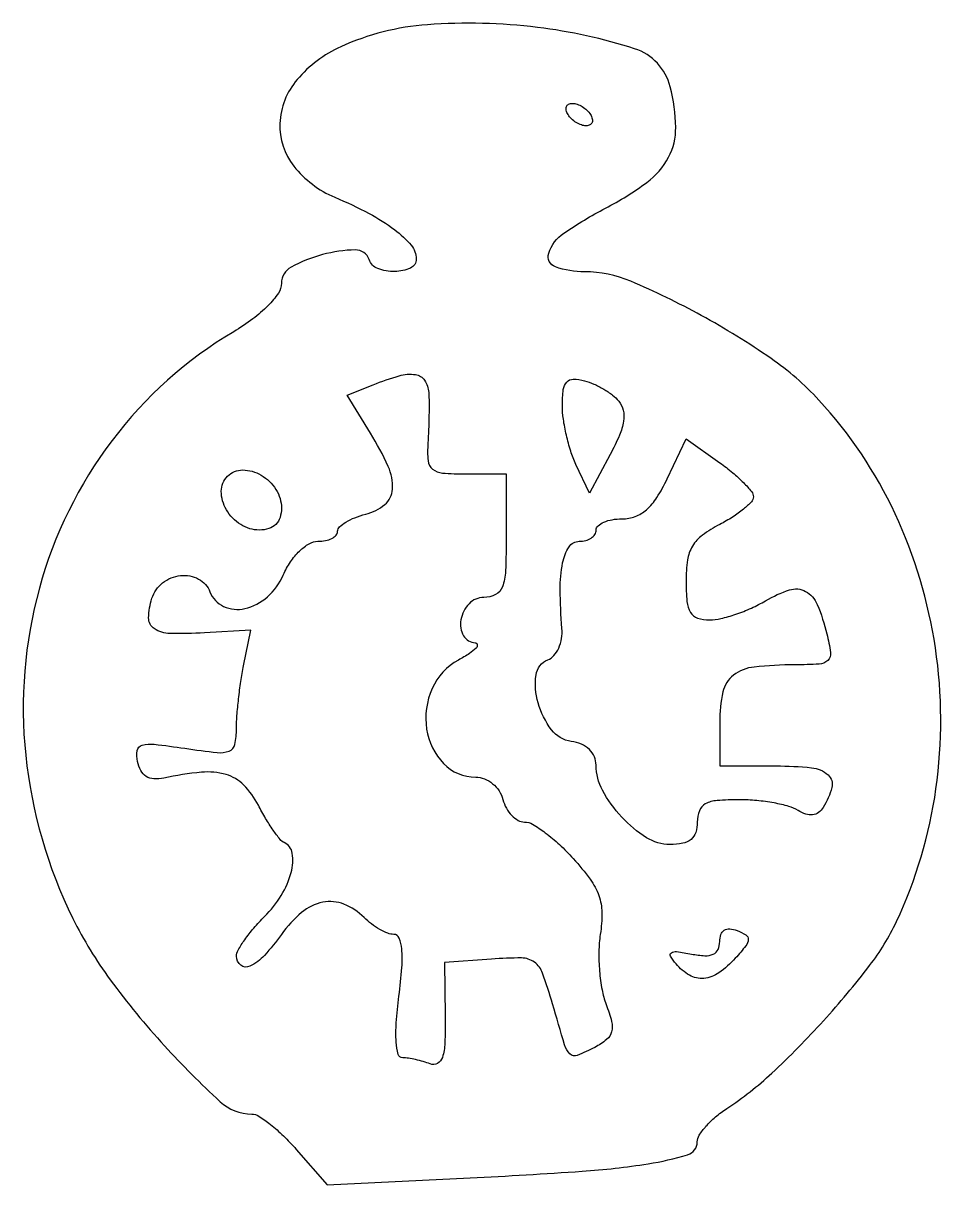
# Model space of a CAD drawing. Extents: x 0 to 82, y 0 to 103.
import ezdxf

# ---------------------------------------------------------------- set-up
doc = ezdxf.new("R2010")
doc.units = 0

msp = doc.modelspace()

# ---------------------------------------------------------------- linework, layer by layer
for points in [[(28.285288, 101.042729, 0.109965), (24.39404, 98.113959, 0.168044), (22.866863, 94.217877, 0.179493), (24.109224, 90.400147, 0.126132), (27.740885, 87.639102, -0.021292), (30.797027, 86.194052, -0.041042), (33.080088, 84.742584, -0.053509), (34.548568, 83.360084, -0.179035), (35, 82.139757, -0.294286), (34.482739, 81.337028, -0.103706), (33.083185, 81.025091, -0.093347), (31.571436, 81.290091, -0.226078), (30.804405, 82.086786, 0.328972), (29.578462, 82.94985, 0.060319), (26.66363, 82.530979, 0.058003), (23.851294, 81.410649, 0.275635), (23, 79.983731, -0.151651), (22.725581, 79.099769, -0.043964), (21.80617, 77.985532, -0.038006), (20.446357, 76.799935, -0.026398), (18.75, 75.6683, 0.097635), (7.926661, 65.978993, 0.094979), (1.460984, 52.815999, 0.092989), (0.243217, 37.952802, 0.089065), (4.445609, 23.412876, 0.043991), (7.772657, 17.948926, 0.026389), (12.598224, 12.073893, 0.021101), (17.542664, 7.101663, 0.188694), (20.357903, 6, -0.14463), (20.985843, 5.814482, -0.024328), (22.014829, 5.074928, -0.024871), (23.172271, 4.056578, -0.01982), (24.317991, 2.850818), (27.081351, -0.298365), (39.790676, 0.319359, 0.005043), (49.753415, 0.904365, 0.022036), (55.618047, 1.568737, 0.033344), (59.147091, 2.371002, 0.331556), (60, 3.515832, -0.142893), (60.174468, 4.11385, -0.038967), (60.772538, 4.907761, -0.036075), (61.623336, 5.741312, -0.03076), (62.629917, 6.493168, 0.04297), (66.635435, 9.640082, 0.020587), (71.228719, 14.303551, 0.020346), (75.341341, 19.226426, 0.05402), (77.723398, 23.13494, 0.075224), (81.243359, 34.963263, 0.071784), (81.190135, 47.501726, 0.072161), (77.601715, 59.455178, 0.077404), (70.819415, 69.580085, 0.055195), (66.562553, 73.282167, 0.026099), (60.363127, 77.11162, 0.024528), (54.087889, 80.159236, 0.101108), (49.972632, 81, -0.083921), (47.377569, 81.438648, -0.409433), (46.78107, 82.646625, -0.16527), (48.134015, 84.440718, -0.02846), (51.840265, 86.663295, 0.037778), (55.514777, 88.960908, 0.112345), (57.444999, 91.194262, 0.128135), (58.080331, 93.858562, 0.056338), (57.594723, 97.478616, 0.258779), (54.429025, 100.860774, 0.047783), (45.784225, 102.762199, 0.048281), (35.990344, 103.002414, 0.088778)], [(50.5, 95, -0.076764), (50.661825, 94.617617, -0.154201), (50.642737, 94.29375, -0.186277), (50.449529, 94.079239, -0.117858), (50.118034, 94, -0.085235), (49.689814, 94.073533, -0.053414), (49.230237, 94.29375, -0.051777), (48.810561, 94.617474, -0.064269), (48.5, 95, -0.076764), (48.338175, 95.382383, -0.154201), (48.357263, 95.70625, -0.186277), (48.550471, 95.920761, -0.117858), (48.881966, 96, -0.085235), (49.310186, 95.926467, -0.053414), (49.769763, 95.70625, -0.051777), (50.189439, 95.382526, -0.064269)], [(36.105963, 70.25, -0.0138), (36.134309, 69.388141, -0.005507), (36.127533, 68.20625, -0.005445), (36.092284, 66.931057, -0.00683), (36.030596, 65.75, 0.037423), (36.044775, 64.169021, 0.204288), (36.436143, 63.429609, 0.152704), (37.319917, 63.078779, 0.018708), (39.424634, 63), (43, 63), (43, 57.5, -0.009792), (42.938496, 54.359853, -0.077556), (42.659091, 52.9375, -0.189837), (42.054152, 52.253284, -0.118451), (41, 52, 0.206009), (39.7027, 51.441799, 0.14464), (38.972034, 50.006375, 0.175602), (39.205976, 48.593648, 0.262548), (40.25, 47.959962, -0.3769), (40.430001, 47.7913, -0.221494), (40.325, 47.49344, -0.056175), (39.726516, 47.005797, -0.0186), (38.75, 46.428025, 0.165753), (36.410019, 43.89195, 0.141851), (35.919179, 40.274507, 0.157138), (37.432276, 37.210402, 0.20281), (40.29362, 36, -0.096513), (41.061303, 35.850424, -0.076771), (41.787643, 35.416906, -0.074541), (42.367656, 34.769628, -0.081696), (42.710251, 34, 0.061518), (43.014484, 33.235324, 0.06599), (43.490133, 32.5875, 0.074138), (44.057404, 32.149349, 0.128111), (44.630728, 32, -0.135135), (45.352224, 31.801374, -0.026496), (46.480778, 31.045313, -0.026361), (47.738986, 29.99421, -0.021774), (48.966373, 28.75, -0.025293), (50.47151, 26.905675, -0.072991), (51.243289, 25.452358, -0.083309), (51.510409, 23.952222, -0.040216), (51.372731, 22, 0.034188), (51.24549, 20.460172, 0.024184), (51.304941, 18.725667, 0.024524), (51.524714, 17.066054, 0.046428), (51.888773, 15.768228, -0.0272), (52.381679, 14.239417, -0.129294), (52.381991, 13.328373, -0.159249), (51.937162, 12.638433, -0.047758), (50.882672, 11.937208, -0.028984), (49.327264, 11.217368, -0.302539), (48.67318, 11.3582, -0.119626), (48.201736, 12.157262, -0.00378), (47.123794, 15.804735, 0.016178), (46.243161, 18.533734, 0.148943), (45.508682, 19.519779, 0.159019), (44.370192, 19.8964, 0.019157), (41.693459, 19.804735), (37.5, 19.5), (37.565099, 14.713964, -0.012066), (37.5398, 12.311362, -0.067354), (37.323442, 11.044612, -0.192803), (36.886541, 10.50939, -0.221434), (36.233311, 10.463964, 0.021032), (35.62281, 10.669229, 0.016303), (34.943189, 10.84254, 0.016583), (34.297498, 10.962654, 0.037707), (33.802989, 11, -0.339121), (33.392811, 11.314352, -0.050072), (33.211994, 12.414277, -0.034044), (33.220844, 14.119602, -0.012762), (33.456733, 16.5, 0.011626), (33.714568, 19.042973, 0.040159), (33.710462, 20.697681, 0.074686), (33.479515, 21.675864, 0.306558), (33.000528, 22, -0.094335), (32.457342, 22.103403, -0.034994), (31.752387, 22.440625, -0.033159), (31.015505, 22.92598, -0.034179), (30.357143, 23.5, 0.101357), (28.561788, 24.684938, 0.146658), (26.681044, 24.854876, 0.124916), (24.796662, 23.945377, 0.063536), (23, 22, -0.030224), (21.487983, 20.127182, -0.094441), (20.197381, 19.160567, -0.287), (19.390208, 19.245194, -0.230812), (19, 20.045455, -0.131281), (19.148092, 20.599762, -0.023009), (19.734375, 21.518182, -0.023573), (20.542851, 22.557106, -0.019243), (21.5, 23.590909, 0.058488), (22.986276, 25.472493, 0.073033), (23.864425, 27.515775, 0.10038), (23.966625, 29.216768, 0.258671), (23.25, 30.166667, -0.121572), (22.872678, 30.459617, -0.015887), (22.26336, 31.283333, -0.017716), (21.59496, 32.326846, -0.013976), (20.944418, 33.5, 0.074515), (19.64143, 35.297955, 0.129467), (18.068049, 36.235583, 0.094753), (15.881515, 36.435063, 0.027837), (12.536252, 35.91708, -0.067229), (11.647643, 35.850288, -0.125), (10.963321, 36.067944, -0.129321), (10.480729, 36.578827, -0.074615), (10.18823, 37.378243, -0.094909), (10.175833, 38.365554, -0.287322), (10.607802, 38.842203, -0.097765), (11.67886, 38.928125, -0.008497), (14.401978, 38.56697, 0.009017), (17.290556, 38.186927, 0.119523), (18.348926, 38.320062, 0.254929), (18.852298, 38.907458, 0.052371), (19, 40.313727, -0.019191), (19.044475, 41.472051, -0.008977), (19.186441, 42.966548, -0.00888), (19.391566, 44.530413, -0.012304), (19.634691, 45.923457), (20.269383, 49.096914), (16.161926, 48.854556, -0.019285), (13.080598, 48.79178, -0.141385), (11.686046, 49.221794, -0.259439), (11.18375, 50.179352, -0.070805), (11.476082, 51.924639, -0.150842), (12.429917, 53.298837, -0.139295), (14.0233, 53.949719, -0.150967), (15.626344, 53.643623, -0.180947), (16.638374, 52.5, 0.195755), (17.857541, 51.199235, 0.165797), (19.744462, 51.005065, 0.127633), (21.745619, 52.046775, 0.105446), (23.160294, 54, -0.043873), (23.804281, 55.166556, -0.051815), (24.611789, 56.133798, -0.059394), (25.465669, 56.786936, -0.134381), (26.244111, 57, 0.048804), (26.916073, 57.065746, 0.068804), (27.484208, 57.261905, 0.088987), (27.866793, 57.551154, 0.188676), (28, 57.891592, -0.208396), (28.168069, 58.277325, -0.050787), (28.734375, 58.705595, -0.043524), (29.542749, 59.105107, -0.031538), (30.5, 59.410644, 0.113692), (32.194872, 60.276524, 0.206446), (32.880347, 61.643201, 0.122045), (32.500401, 63.671637, 0.031391), (30.917408, 66.633637), (28.834815, 70.003343), (31.167408, 70.938285, -0.02388), (33.489079, 71.742498, -0.106446), (34.918877, 71.847942, -0.212995), (35.737814, 71.336565, -0.133893)], [(53.016468, 69.480157, -0.119279), (53.412367, 68.671532, -0.094579), (53.440913, 67.696114, -0.061844), (53.075692, 66.439611, -0.021404), (52.253899, 64.734906), (50.409345, 61.293367), (49.204673, 63.846048, -0.033156), (48.742973, 65.020199, -0.020804), (48.353873, 66.444065, -0.020862), (48.086708, 67.884134, -0.035444), (48, 69.105745, -0.028234), (48.07903, 70.504194, -0.155838), (48.38417, 71.183663, -0.217218), (48.961662, 71.435844, -0.06), (49.967241, 71.298316, -0.041003), (50.799699, 71.005961, -0.029502), (51.674438, 70.552023, -0.029994), (52.460399, 70.017036, -0.055171)], [(65, 60.957586, -0.192969), (64.821958, 60.51344, -0.030499), (64.11875, 59.861852, -0.030077), (63.148874, 59.160331, -0.022207), (62, 58.5, 0.038757), (60.455114, 57.542751, 0.100445), (59.5775, 56.57847, 0.098502), (59.135633, 55.336411, 0.036371), (59, 53.47432, 0.022531), (59.082913, 51.635276, 0.113651), (59.4008, 50.664457, 0.180953), (60.027453, 50.167993, 0.078149), (61.095708, 50, 0.058627), (62.101947, 50.118393, 0.023969), (63.426055, 50.502257, 0.023318), (64.823931, 51.055288, 0.027559), (66.085896, 51.709812, -0.054237), (68.215183, 52.673992, -0.206411), (69.636451, 52.545333, -0.172964), (70.679323, 51.382051, -0.036568), (71.537645, 48.75, -0.027698), (71.851486, 47.088994, -0.237883), (71.609959, 46.3968, -0.178845), (70.855066, 46.065066, -0.015024), (68.690195, 46, 0.026632), (65.066829, 45.806868, 0.137224), (63.218173, 45.070103, 0.179), (62.285412, 43.597273, 0.052625), (62, 40.893011), (62, 37), (67, 37, -0.025025), (70.167388, 36.841371, -0.156448), (71.636185, 36.202182, -0.283536), (71.980994, 35.077106, -0.077928), (71.208294, 33.302786, -0.092797), (70.782841, 32.847308, -0.129779), (70.267172, 32.64356, -0.11243), (69.661663, 32.707831, -0.058625), (68.973607, 33.037474, 0.074001), (68.157779, 33.398054, 0.022266), (66.831309, 33.700127, 0.021783), (65.293759, 33.910259, 0.022049), (63.75, 33.984687, 0.019542), (61.759264, 33.914993, 0.103542), (60.716836, 33.61476, 0.182304), (60.185846, 33.013452, 0.090931), (60, 32, -0.075124), (59.859793, 31.072089, -0.146461), (59.446573, 30.45598, -0.125161), (58.709776, 30.108993, -0.047812), (57.57258, 30, -0.142759), (55.492124, 30.606368, -0.063662), (53.278667, 32.449492, -0.063034), (51.568182, 34.828376, -0.125015), (51, 37.065308, 0.102882), (50.843043, 37.820039, 0.099808), (50.397397, 38.458965, 0.089494), (49.691845, 38.925556, 0.065686), (48.787028, 39.180449, -0.19774), (47.035015, 40.216069, -0.09222), (45.836583, 42.619336, -0.102791), (45.65301, 45.102291, -0.274962), (46.709453, 46.442001, 0.12518), (47.244468, 46.820308, 0.071717), (47.668998, 47.492847, 0.064278), (47.924233, 48.343492, 0.061084), (47.961364, 49.246265, -0.017589), (47.802831, 52.710157, -0.05166), (48.023465, 55.084303, -0.092765), (48.590469, 56.500222, -0.256648), (49.5, 57, 0.064853), (50.073457, 57.074694, 0.082425), (50.559375, 57.29375, 0.098894), (50.884432, 57.618646, 0.148195), (51, 58, -0.214228), (51.171769, 58.382502, -0.079883), (51.679969, 58.70625, -0.060765), (52.428525, 58.926704, -0.041281), (53.314788, 59, 0.089874), (54.480852, 59.211305, 0.092044), (55.487731, 59.817742, 0.069995), (56.408463, 60.899061, 0.030165), (57.326951, 62.559433), (59.024326, 66.118867), (62.012163, 63.991339, -0.018685), (63.15638, 63.110361, -0.024885), (64.122323, 62.222569, -0.023643), (64.831848, 61.430521, -0.172485)], [(23, 59.964816, -0.074871), (22.872554, 59.118478, -0.122221), (22.5, 58.5, -0.122221), (21.881522, 58.127446, -0.074871), (21.035184, 58, -0.143625), (19.384642, 58.484106, -0.1172), (18.102157, 59.81504, -0.132202), (17.64789, 61.452309, -0.200932), (18.2, 62.8, -0.200932), (19.547691, 63.35211, -0.132202), (21.18496, 62.897843, -0.1172), (22.515894, 61.615358, -0.143625)], [(63.388184, 19.876445, -0.055258), (61.931304, 18.586162, -0.130073), (60.58043, 18.08426, -0.15509), (59.314792, 18.354933, -0.090157), (58.1137, 19.363, -0.038957), (57.624812, 20.055317, -0.404506), (57.697667, 20.363979, -0.178976), (58.161661, 20.465805, -0.012679), (59.491255, 20.246423, 0.033203), (60.680516, 20.100004, 0.118352), (61.429981, 20.235988, 0.184672), (61.848503, 20.650286, 0.106713), (62, 21.352038, -0.079501), (62.101594, 21.986946, -0.172087), (62.399982, 22.372869, -0.164626), (62.885794, 22.494573, -0.071508), (63.543172, 22.34506, -0.050245), (64.33284, 21.947096, -0.273069), (64.541395, 21.536971, -0.154032), (64.326115, 20.979223, -0.015386)]]:
    msp.add_lwpolyline(points, format="xyb", close=True)

doc.saveas('drawing.dxf')
